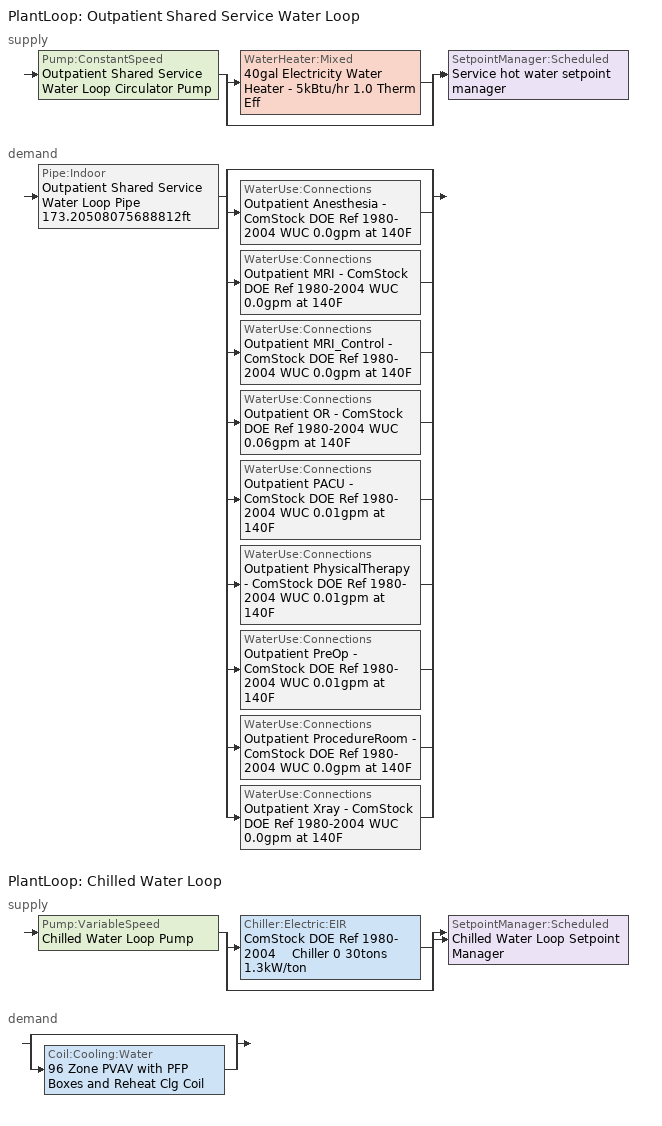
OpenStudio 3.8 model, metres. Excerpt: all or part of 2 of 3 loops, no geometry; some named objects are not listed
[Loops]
PlantLoop 'Outpatient Shared Service Water Loop'
 supply: Pump:ConstantSpeed 'Outpatient Shared Service Water Loop Circulator Pump' > split
  | WaterHeater:Mixed '40gal Electricity Water Heater - 5kBtu/hr 1.0 Therm Eff'
  | bypass
  join > SetpointManager:Scheduled 'Service hot water setpoint manager'
 demand: Pipe:Indoor 'Outpatient Shared Service Water Loop Pipe 173.20508075688812ft' > split
  | bypass
  | WaterUse:Connections 'Outpatient Anesthesia - ComStock DOE Ref 1980-2004 WUC 0.0gpm at 140F'
  | WaterUse:Connections 'Outpatient MRI - ComStock DOE Ref 1980-2004 WUC 0.0gpm at 140F'
  | WaterUse:Connections 'Outpatient MRI_Control - ComStock DOE Ref 1980-2004 WUC 0.0gpm at 140F'
  | WaterUse:Connections 'Outpatient OR - ComStock DOE Ref 1980-2004 WUC 0.06gpm at 140F'
  | WaterUse:Connections 'Outpatient PACU - ComStock DOE Ref 1980-2004 WUC 0.01gpm at 140F'
  | WaterUse:Connections 'Outpatient PhysicalTherapy - ComStock DOE Ref 1980-2004 WUC 0.01gpm at 140F'
  | WaterUse:Connections 'Outpatient PreOp - ComStock DOE Ref 1980-2004 WUC 0.01gpm at 140F'
  | WaterUse:Connections 'Outpatient ProcedureRoom - ComStock DOE Ref 1980-2004 WUC 0.0gpm at 140F'
  | WaterUse:Connections 'Outpatient Xray - ComStock DOE Ref 1980-2004 WUC 0.0gpm at 140F'
PlantLoop 'Chilled Water Loop'
 supply: Pump:VariableSpeed 'Chilled Water Loop Pump' > split
  | Chiller:Electric:EIR 'ComStock DOE Ref 1980-2004    Chiller 0 30tons 1.3kW/ton'
  | bypass
  join > SetpointManager:Scheduled 'Chilled Water Loop Setpoint Manager'
 demand: split
  | bypass
  | Coil:Cooling:Water '96 Zone PVAV with PFP Boxes and Reheat Clg Coil'
[SizingPeriod:DesignDay] Barometric Pressure {Pa}=100666; Wind Speed {m/s}=2.7; Wind Direction {deg}=130; Rain Indicator=No; Snow Indicator=No; Day of Month=21; Day Type=SummerDesignDay; Daylight Saving Time Indicator=No; Humidity Condition Type=Wetbulb; Dry-Bulb Temperature Range Modifier Type=DefaultMultipliers; Solar Model Indicator=ASHRAETau
Name | Maximum Dry-Bulb Temperature {C} | Daily Dry-Bulb Temperature Range {deltaC} | Month | Wetbulb or DewPoint at Maximum Dry-Bulb {C} | ASHRAE Clear Sky Optical Depth for Beam Irradiance | ASHRAE Clear Sky Optical Depth for Diffuse Irradiance
Shreveport Downtown October .4% Condns DB=>MCWB 1 | 32.1 | 11.7 | 10 | 21.9 | 0.366 | 2.513
Shreveport Downtown September .4% Condns DB=>MCWB 1 | 37.2 | 11.1 | 9 | 23.6 | 0.393 | 2.445
[Construction]
Copper pipe 0.75in type L with 0.5in fiberglass batt: Fiberglass batt 0.5in, Copper pipe 0.75in type L
[Material] Roughness=Smooth; Thermal Absorptance=0.9; Solar Absorptance=0.7; Visible Absorptance=0.7
Name | Thickness {m} | Conductivity {W/m-K} | Density {kg/m3} | Specific Heat {J/kg-K}
Copper pipe 0.75in type L | 0.001143 | 386 | 8906.27 | 385.1856
Fiberglass batt 0.5in | 0.0127 | 0.0663448 | 11.2129 | 837.36
[WaterUse:Connections] Drain Water Heat Exchanger Type=None; Drain Water Heat Exchanger Destination=Plant
Name | Water Use Equipment Name 1
Outpatient Anesthesia - ComStock DOE Ref 1980-2004 WUC 0.0gpm at 140F | Outpatient Anesthesia - ComStock DOE Ref 1980-2004 Service Water Use 0.0gpm at 140F
Outpatient MRI - ComStock DOE Ref 1980-2004 WUC 0.0gpm at 140F | Outpatient MRI - ComStock DOE Ref 1980-2004 Service Water Use 0.0gpm at 140F
Outpatient MRI_Control - ComStock DOE Ref 1980-2004 WUC 0.0gpm at 140F | Outpatient MRI_Control - ComStock DOE Ref 1980-2004 Service Water Use 0.0gpm at 140F
Outpatient OR - ComStock DOE Ref 1980-2004 WUC 0.06gpm at 140F | Outpatient OR - ComStock DOE Ref 1980-2004 Service Water Use 0.06gpm at 140F
Outpatient PACU - ComStock DOE Ref 1980-2004 WUC 0.01gpm at 140F | Outpatient PACU - ComStock DOE Ref 1980-2004 Service Water Use 0.01gpm at 140F
Outpatient PhysicalTherapy - ComStock DOE Ref 1980-2004 WUC 0.01gpm at 140F | Outpatient PhysicalTherapy - ComStock DOE Ref 1980-2004 Service Water Use 0.01gpm at 140F
Outpatient PreOp - ComStock DOE Ref 1980-2004 WUC 0.01gpm at 140F | Outpatient PreOp - ComStock DOE Ref 1980-2004 Service Water Use 0.01gpm at 140F
Outpatient ProcedureRoom - ComStock DOE Ref 1980-2004 WUC 0.0gpm at 140F | Outpatient ProcedureRoom - ComStock DOE Ref 1980-2004 Service Water Use 0.0gpm at 140F
Outpatient Xray - ComStock DOE Ref 1980-2004 WUC 0.0gpm at 140F | Outpatient Xray - ComStock DOE Ref 1980-2004 Service Water Use 0.0gpm at 140F
[WaterUse:Equipment:Definition] Target Temperature Schedule=Mixed Water At Faucet Temp - 140F; Sensible Fraction Schedule=Fraction Sensible - 0.2; Latent Fraction Schedule=Fraction Latent - 0.05
Name | Peak Flow Rate {m3/s}
Outpatient Anesthesia - ComStock DOE Ref 1980-2004 Service Water Use Def 0.0gpm | 2.07152e-07
Outpatient MRI - ComStock DOE Ref 1980-2004 Service Water Use Def 0.0gpm | 2.09252e-07
Outpatient MRI_Control - ComStock DOE Ref 1980-2004 Service Water Use Def 0.0gpm | 2.09997e-07
Outpatient OR - ComStock DOE Ref 1980-2004 Service Water Use Def 0.06gpm | 3.78464e-06
Outpatient PACU - ComStock DOE Ref 1980-2004 Service Water Use Def 0.01gpm | 6.31743e-07
Outpatient PhysicalTherapy - ComStock DOE Ref 1980-2004 Service Water Use Def 0.01gpm | 4.20233e-07
Outpatient PreOp - ComStock DOE Ref 1980-2004 Service Water Use Def 0.01gpm | 4.21258e-07
Outpatient ProcedureRoom - ComStock DOE Ref 1980-2004 Service Water Use Def 0.0gpm | 2.11345e-07
Outpatient Xray - ComStock DOE Ref 1980-2004 Service Water Use Def 0.0gpm | 2.10339e-07
[WaterUse:Equipment] Flow Rate Fraction Schedule=OutPatientHealthCare BLDG_SWH_SCH_Pre2004
Name | Water Use Equipment Definition
Outpatient Anesthesia - ComStock DOE Ref 1980-2004 Service Water Use 0.0gpm at 140F | Outpatient Anesthesia - ComStock DOE Ref 1980-2004 Service Water Use Def 0.0gpm
Outpatient MRI - ComStock DOE Ref 1980-2004 Service Water Use 0.0gpm at 140F | Outpatient MRI - ComStock DOE Ref 1980-2004 Service Water Use Def 0.0gpm
Outpatient MRI_Control - ComStock DOE Ref 1980-2004 Service Water Use 0.0gpm at 140F | Outpatient MRI_Control - ComStock DOE Ref 1980-2004 Service Water Use Def 0.0gpm
Outpatient OR - ComStock DOE Ref 1980-2004 Service Water Use 0.06gpm at 140F | Outpatient OR - ComStock DOE Ref 1980-2004 Service Water Use Def 0.06gpm
Outpatient PACU - ComStock DOE Ref 1980-2004 Service Water Use 0.01gpm at 140F | Outpatient PACU - ComStock DOE Ref 1980-2004 Service Water Use Def 0.01gpm
Outpatient PhysicalTherapy - ComStock DOE Ref 1980-2004 Service Water Use 0.01gpm at 140F | Outpatient PhysicalTherapy - ComStock DOE Ref 1980-2004 Service Water Use Def 0.01gpm
Outpatient PreOp - ComStock DOE Ref 1980-2004 Service Water Use 0.01gpm at 140F | Outpatient PreOp - ComStock DOE Ref 1980-2004 Service Water Use Def 0.01gpm
Outpatient ProcedureRoom - ComStock DOE Ref 1980-2004 Service Water Use 0.0gpm at 140F | Outpatient ProcedureRoom - ComStock DOE Ref 1980-2004 Service Water Use Def 0.0gpm
Outpatient Xray - ComStock DOE Ref 1980-2004 Service Water Use 0.0gpm at 140F | Outpatient Xray - ComStock DOE Ref 1980-2004 Service Water Use Def 0.0gpm
[PlantLoop] Glycol Concentration=0; Load Distribution Scheme=Optimal
Name | Maximum Loop Temperature {C} | Minimum Loop Temperature {C} | Maximum Loop Flow Rate {m3/s} | Plant Loop Volume {m3}
Outpatient Shared Service Water Loop | 60 | 10 | 6.30596e-06 | 0.000756715
Chilled Water Loop | 40 | 1 | 0.00430153 | 0.516183
[Sizing:Plant] Sizing Option=NonCoincident; Zone Timesteps in Averaging Window=1; Coincident Sizing Factor Mode=None
Name | Loop Type | Design Loop Exit Temperature {C} | Loop Design Temperature Difference {deltaC}
Outpatient Shared Service Water Loop | Heating | 60 | 5
Chilled Water Loop | Cooling | 6.66667 | 5.61111
[SetpointManager:Scheduled] Control Variable=Temperature
Name | Schedule | Setpoint Node or NodeList
Service hot water setpoint manager | Service Water Loop Temp - 140F | Outpatient Shared Service Water Loop Supply Outlet Node
Chilled Water Loop Setpoint Manager | Chilled Water Loop Temp - 44F | Chilled Water Loop Supply Outlet Node
[Pump:ConstantSpeed]
Outpatient Shared Service Water Loop Circulator Pump: Rated Flow Rate {m3/s}=6.30596e-06; Rated Pump Head {Pa}=29890.7; Rated Power Consumption {W}=0.292913; Motor Efficiency=0.825; Fraction of Motor Inefficiencies to Fluid Stream=0; Pump Control Type=Intermittent; Design Power Sizing Method=PowerPerFlowPerPressure; Design Electric Power per Unit Flow Rate {W/(m3/s)}=348701.1; Design Shaft Power per Unit Flow Rate per Unit Head {W-s/m3-Pa}=1.28205
[WaterHeater:Mixed]
40gal Electricity Water Heater - 5kBtu/hr 1.0 Therm Eff: Tank Volume {m3}=0.151416; Setpoint Temperature Schedule=Service Water Loop Temp - 140F; Deadband Temperature Difference {deltaC}=2; Maximum Temperature Limit {C}=60; Heater Control Type=Cycle; Heater Maximum Capacity {W}=1513.27; Heater Fuel Type=Electricity; Heater Thermal Efficiency=1; Off Cycle Parasitic Fuel Consumption Rate {W}=0; Off Cycle Parasitic Fuel Type=Electricity; Off Cycle Parasitic Heat Fraction to Tank=0; On Cycle Parasitic Fuel Consumption Rate {W}=0; On Cycle Parasitic Fuel Type=Electricity; On Cycle Parasitic Heat Fraction to Tank=0; Ambient Temperature Indicator=Schedule; Ambient Temperature Schedule=Water Heater Ambient Temp Schedule - 70.0f; Off Cycle Loss Coefficient to Ambient Temperature {W/K}=1.87331; On Cycle Loss Coefficient to Ambient Temperature {W/K}=1.87331; Use Side Effectiveness=1; Source Side Effectiveness=1; Use Side Design Flow Rate {m3/s}=autosize; Source Side Design Flow Rate {m3/s}=autosize; Indirect Water Heating Recovery Time {hr}=1.5; Source Side Flow Control Mode=IndirectHeatPrimarySetpoint
[WaterHeater:Sizing]
40gal Electricity Water Heater - 5kBtu/hr 1.0 Therm Eff: Design Mode=PeakDraw; Time Storage Can Meet Peak Draw {hr}=0.538503; Time for Tank Recovery {hr}=0; Nominal Tank Volume for Autosizing Plant Connections {m3}=1
[Pipe:Indoor]
Outpatient Shared Service Water Loop Pipe 173.20508075688812ft: Construction=Copper pipe 0.75in type L with 0.5in fiberglass batt; Environment Type=Schedule; Ambient Temperature Schedule=Outpatient Shared Service Water Loop Piping Air Temp - 70F; Ambient Air Velocity Schedule=Outpatient Shared Service Water Loop Piping Air Velocity - 0.67mph; Pipe Inside Diameter {m}=0.019939; Pipe Length {m}=52.7929
[Pump:VariableSpeed]
Chilled Water Loop Pump: Rated Flow Rate {m3/s}=0.00430153; Rated Pump Head {Pa}=179344; Rated Power Consumption {W}=1177.43; Motor Efficiency=0.84; Fraction of Motor Inefficiencies to Fluid Stream=0; Coefficient 1 of the Part Load Performance Curve=0; Coefficient 2 of the Part Load Performance Curve=0.5726; Coefficient 3 of the Part Load Performance Curve=-0.301; Coefficient 4 of the Part Load Performance Curve=0.7347; Pump Control Type=Intermittent; Skin Loss Radiative Fraction=0.5; Design Power Sizing Method=PowerPerFlowPerPressure; Design Electric Power per Unit Flow Rate {W/(m3/s)}=348701.1; Design Shaft Power per Unit Flow Rate per Unit Head {W-s/m3-Pa}=1.28205; Design Minimum Flow Rate Fraction=0
[Chiller:Electric:EIR]
ComStock DOE Ref 1980-2004    Chiller 0 30tons 1.3kW/ton: Reference Capacity {W}=101312; Reference COP {W/W}=2.80016; Reference Leaving Chilled Water Temperature {C}=6.66667; Reference Entering Condenser Fluid Temperature {C}=35; Reference Chilled Water Flow Rate {m3/s}=0.00430153; Cooling Capacity Function of Temperature Curve=AirCooled_Chiller_2010_PathA_CAPFT; Electric Input to Cooling Output Ratio Function of Temperature Curve=AirCooled_Chiller_2010_PathA_EIRFT; Electric Input to Cooling Output Ratio Function of Part Load Ratio Curve=AirCooled_Chiller_AllCapacities_2004_2010_EIRFPLR; Minimum Part Load Ratio=0.15; Maximum Part Load Ratio=1; Optimum Part Load Ratio=1; Minimum Unloading Ratio=0.25; Condenser Type=AirCooled; Leaving Chilled Water Lower Temperature Limit {C}=2.22222; Chiller Flow Mode=ConstantFlow; Design Heat Recovery Water Flow Rate {m3/s}=Autosize; Sizing Factor=1; Basin Heater Capacity {W/K}=0; Basin Heater Setpoint Temperature {C}=10; Condenser Heat Recovery Relative Capacity Fraction=1
[Coil:Cooling:Water]
96 Zone PVAV with PFP Boxes and Reheat Clg Coil: Availability Schedule=Always On Discrete; Design Water Flow Rate {m3/s}=0.00430153; Design Air Flow Rate {m3/s}=5.34255; Design Inlet Water Temperature {C}=6.66667; Design Inlet Air Temperature {C}=23.9294; Design Outlet Air Temperature {C}=10.6019; Design Inlet Air Humidity Ratio {kg-H2O/kg-air}=0.0093826; Design Outlet Air Humidity Ratio {kg-H2O/kg-air}=0.0085; Heat Exchanger Configuration=CrossFlow
[Controller:WaterCoil]
96 Zone PVAV with PFP Boxes and Reheat Clg Coil Controller: Water Coil=96 Zone PVAV with PFP Boxes and Reheat Clg Coil; Action=Reverse; Controller Convergence Tolerance {deltaC}=0.000110703; Maximum Actuated Flow {m3/s}=0.00430153; Minimum Actuated Flow {m3/s}=0
[AvailabilityManager:NightCycle]
Availability Manager Night Cycle 1: Applicability Schedule=Always On Discrete; Control Type=CycleOnAnyCoolingOrHeatingZone; Thermostat Tolerance {deltaC}=1; Cycling Run Time {s}=3600
[EnergyManagementSystem:Sensor]
OAT: Output Variable or Output Meter Index Key=Environment; Output Variable or Output Meter=Site Outdoor Air Drybulb Temperature
[EnergyManagementSystem:Actuator] Actuated Component Type=Schedule:Year; Actuated Component Control Type=Schedule Value
Name | Actuated Component
SYS96ZonePVAVwithPFPBoxesandReheatHtgSch0 | Outpatient HtgSetp
SYS96ZonePVAVwithPFPBoxesandReheatClgSch0 | Outpatient ClgSetp
SYS96ZonePVAVwithPFPBoxesandReheatHtgSch1 | Outpatient OR HtgSetp
SYS96ZonePVAVwithPFPBoxesandReheatClgSch1 | Outpatient OR ClgSetp
[EnergyManagementSystem:Program]
SYS96ZonePVAVwithPFPBoxesandReheatOptimumStartProg0: IF DaylightSavings==0 && DayOfWeek>1 && Hour==5 && OAT<23.9 && OAT>1.7; SET SYS96ZonePVAVwithPFPBoxesandReheatClgSch0 = 29.4; SET SYS96ZonePVAVwithPFPBoxesandReheatHtgSch0 = 15.6; ELSEIF DaylightSavings==0 && DayOfWeek==1 && Hour==7 && OAT<23.9 && OAT>1.7; SET SYS96ZonePVAVwithPFPBoxesandReheatClgSch0 = 29.4; SET SYS96ZonePVAVwithPFPBoxesandReheatHtgSch0 = 15.6; ELSEIF DaylightSavings==1 && DayOfWeek>1 && Hour==4 && OAT<23.9 && OAT>1.7; SET SYS96ZonePVAVwithPFPBoxesandReheatClgSch0 = 29.4; SET SYS96ZonePVAVwithPFPBoxesandReheatHtgSch0 = 15.6; ELSEIF DaylightSavings==1 && DayOfWeek==1 && Hour==6 && OAT<23.9 && OAT>1.7; SET SYS96ZonePVAVwithPFPBoxesandReheatClgSch0 = 29.4; SET SYS96ZonePVAVwithPFPBoxesandReheatHtgSch0 = 15.6; ELSE; SET SYS96ZonePVAVwithPFPBoxesandReheatClgSch0 = NULL; SET SYS96ZonePVAVwithPFPBoxesandReheatHtgSch0 = NULL; ENDIF
SYS96ZonePVAVwithPFPBoxesandReheatOptimumStartProg1: IF DaylightSavings==0 && DayOfWeek>1 && Hour==5 && OAT<23.9 && OAT>1.7; SET SYS96ZonePVAVwithPFPBoxesandReheatClgSch1 = 29.4; SET SYS96ZonePVAVwithPFPBoxesandReheatHtgSch1 = 15.6; ELSEIF DaylightSavings==0 && DayOfWeek==1 && Hour==7 && OAT<23.9 && OAT>1.7; SET SYS96ZonePVAVwithPFPBoxesandReheatClgSch1 = 29.4; SET SYS96ZonePVAVwithPFPBoxesandReheatHtgSch1 = 15.6; ELSEIF DaylightSavings==1 && DayOfWeek>1 && Hour==4 && OAT<23.9 && OAT>1.7; SET SYS96ZonePVAVwithPFPBoxesandReheatClgSch1 = 29.4; SET SYS96ZonePVAVwithPFPBoxesandReheatHtgSch1 = 15.6; ELSEIF DaylightSavings==1 && DayOfWeek==1 && Hour==6 && OAT<23.9 && OAT>1.7; SET SYS96ZonePVAVwithPFPBoxesandReheatClgSch1 = 29.4; SET SYS96ZonePVAVwithPFPBoxesandReheatHtgSch1 = 15.6; ELSE; SET SYS96ZonePVAVwithPFPBoxesandReheatClgSch1 = NULL; SET SYS96ZonePVAVwithPFPBoxesandReheatHtgSch1 = NULL; ENDIF
[EnergyManagementSystem:ProgramCallingManager]
SYS96ZonePVAVwithPFPBoxesandReheatOptimumStartCallingManager0: BeginTimestepBeforePredictor; SYS96ZonePVAVwithPFPBoxesandReheatOptimumStartProg0
SYS96ZonePVAVwithPFPBoxesandReheatOptimumStartCallingManager1: BeginTimestepBeforePredictor; SYS96ZonePVAVwithPFPBoxesandReheatOptimumStartProg1
[SpaceInfiltration:DesignFlowRate] Design Flow Rate Calculation Method=Flow/ExteriorArea; Flow per Exterior Surface Area {m3/s-m2}=0.00123985; Velocity Term Coefficient=0
Name | Space or SpaceType | Schedule | Constant Term Coefficient | Temperature Term Coefficient | Velocity Squared Term Coefficient
Outpatient PhysicalTherapy A  - Story Ground HVAC On Infiltration | Outpatient PhysicalTherapy A  - Story Ground | Infiltration HVAC On Schedule | -0.0451 | 0.0046 | 0.0327
Outpatient PhysicalTherapy A  - Story Ground HVAC Off Infiltration | Outpatient PhysicalTherapy A  - Story Ground | Infiltration HVAC Off Schedule | 0 | 0.0173 | 0.0398
Outpatient IT_Room B  - Story Ground HVAC On Infiltration | Outpatient IT_Room B  - Story Ground | Infiltration HVAC On Schedule | -0.0451 | 0.0046 | 0.0327
Outpatient IT_Room B  - Story Ground HVAC Off Infiltration | Outpatient IT_Room B  - Story Ground | Infiltration HVAC Off Schedule | 0 | 0.0173 | 0.0398
Outpatient Reception A  - Story Ground HVAC On Infiltration | Outpatient Reception A  - Story Ground | Infiltration HVAC On Schedule | -0.0451 | 0.0046 | 0.0327
Outpatient Reception A  - Story Ground HVAC Off Infiltration | Outpatient Reception A  - Story Ground | Infiltration HVAC Off Schedule | 0 | 0.0173 | 0.0398
Outpatient MRI_Control B  - Story Ground HVAC On Infiltration | Outpatient MRI_Control B  - Story Ground | Infiltration HVAC On Schedule | -0.0451 | 0.0046 | 0.0327
Outpatient MRI_Control B  - Story Ground HVAC Off Infiltration | Outpatient MRI_Control B  - Story Ground | Infiltration HVAC Off Schedule | 0 | 0.0173 | 0.0398
Outpatient Exam A  - Story Ground HVAC On Infiltration | Outpatient Exam A  - Story Ground | Infiltration HVAC On Schedule | -0.0451 | 0.0046 | 0.0327
Outpatient Exam A  - Story Ground HVAC Off Infiltration | Outpatient Exam A  - Story Ground | Infiltration HVAC Off Schedule | 0 | 0.0173 | 0.0398
Outpatient Stair B  - Story Ground HVAC On Infiltration | Outpatient Stair B  - Story Ground | Infiltration HVAC On Schedule | -0.0451 | 0.0046 | 0.0327
Outpatient Stair B  - Story Ground HVAC Off Infiltration | Outpatient Stair B  - Story Ground | Infiltration HVAC Off Schedule | 0 | 0.0173 | 0.0398
Outpatient Exam C end_a - Story Ground HVAC On Infiltration | Outpatient Exam C end_a - Story Ground | Infiltration HVAC On Schedule | -0.0451 | 0.0046 | 0.0327
Outpatient Exam C end_a - Story Ground HVAC Off Infiltration | Outpatient Exam C end_a - Story Ground | Infiltration HVAC Off Schedule | 0 | 0.0173 | 0.0398
Outpatient Exam C  - Story Ground HVAC On Infiltration | Outpatient Exam C  - Story Ground | Infiltration HVAC On Schedule | -0.0451 | 0.0046 | 0.0327
Outpatient Exam C  - Story Ground HVAC Off Infiltration | Outpatient Exam C  - Story Ground | Infiltration HVAC Off Schedule | 0 | 0.0173 | 0.0398
Outpatient Conference B  - Story Ground HVAC On Infiltration | Outpatient Conference B  - Story Ground | Infiltration HVAC On Schedule | -0.0451 | 0.0046 | 0.0327
Outpatient Conference B  - Story Ground HVAC Off Infiltration | Outpatient Conference B  - Story Ground | Infiltration HVAC Off Schedule | 0 | 0.0173 | 0.0398
Outpatient Lounge C  - Story Ground HVAC On Infiltration | Outpatient Lounge C  - Story Ground | Infiltration HVAC On Schedule | -0.0451 | 0.0046 | 0.0327
Outpatient Lounge C  - Story Ground HVAC Off Infiltration | Outpatient Lounge C  - Story Ground | Infiltration HVAC Off Schedule | 0 | 0.0173 | 0.0398
Outpatient OR A  - Story Ground HVAC On Infiltration | Outpatient OR A  - Story Ground | Infiltration HVAC On Schedule | -0.0451 | 0.0046 | 0.0327
Outpatient OR A  - Story Ground HVAC Off Infiltration | Outpatient OR A  - Story Ground | Infiltration HVAC Off Schedule | 0 | 0.0173 | 0.0398
Outpatient OR C  - Story Ground HVAC On Infiltration | Outpatient OR C  - Story Ground | Infiltration HVAC On Schedule | -0.0451 | 0.0046 | 0.0327
Outpatient OR C  - Story Ground HVAC Off Infiltration | Outpatient OR C  - Story Ground | Infiltration HVAC Off Schedule | 0 | 0.0173 | 0.0398
Outpatient IT_Room C  - Story Ground HVAC On Infiltration | Outpatient IT_Room C  - Story Ground | Infiltration HVAC On Schedule | -0.0451 | 0.0046 | 0.0327
Outpatient IT_Room C  - Story Ground HVAC Off Infiltration | Outpatient IT_Room C  - Story Ground | Infiltration HVAC Off Schedule | 0 | 0.0173 | 0.0398
Outpatient Office C  - Story Ground HVAC On Infiltration | Outpatient Office C  - Story Ground | Infiltration HVAC On Schedule | -0.0451 | 0.0046 | 0.0327
Outpatient Office C  - Story Ground HVAC Off Infiltration | Outpatient Office C  - Story Ground | Infiltration HVAC Off Schedule | 0 | 0.0173 | 0.0398
Outpatient Reception C  - Story Ground HVAC On Infiltration | Outpatient Reception C  - Story Ground | Infiltration HVAC On Schedule | -0.0451 | 0.0046 | 0.0327
Outpatient Reception C  - Story Ground HVAC Off Infiltration | Outpatient Reception C  - Story Ground | Infiltration HVAC Off Schedule | 0 | 0.0173 | 0.0398
Outpatient Xray B  - Story Ground HVAC On Infiltration | Outpatient Xray B  - Story Ground | Infiltration HVAC On Schedule | -0.0451 | 0.0046 | 0.0327
Outpatient Xray B  - Story Ground HVAC Off Infiltration | Outpatient Xray B  - Story Ground | Infiltration HVAC Off Schedule | 0 | 0.0173 | 0.0398
Outpatient Soil Work A  - Story Ground HVAC On Infiltration | Outpatient Soil Work A  - Story Ground | Infiltration HVAC On Schedule | -0.0451 | 0.0046 | 0.0327
Outpatient Soil Work A  - Story Ground HVAC Off Infiltration | Outpatient Soil Work A  - Story Ground | Infiltration HVAC Off Schedule | 0 | 0.0173 | 0.0398
Outpatient OR B  - Story Ground HVAC On Infiltration | Outpatient OR B  - Story Ground | Infiltration HVAC On Schedule | -0.0451 | 0.0046 | 0.0327
Outpatient OR B  - Story Ground HVAC Off Infiltration | Outpatient OR B  - Story Ground | Infiltration HVAC Off Schedule | 0 | 0.0173 | 0.0398
Outpatient Reception B  - Story Ground HVAC On Infiltration | Outpatient Reception B  - Story Ground | Infiltration HVAC On Schedule | -0.0451 | 0.0046 | 0.0327
Outpatient Reception B  - Story Ground HVAC Off Infiltration | Outpatient Reception B  - Story Ground | Infiltration HVAC Off Schedule | 0 | 0.0173 | 0.0398
Outpatient MedGas C  - Story Ground HVAC On Infiltration | Outpatient MedGas C  - Story Ground | Infiltration HVAC On Schedule | -0.0451 | 0.0046 | 0.0327
Outpatient MedGas C  - Story Ground HVAC Off Infiltration | Outpatient MedGas C  - Story Ground | Infiltration HVAC Off Schedule | 0 | 0.0173 | 0.0398
Outpatient DressingRoom A  - Story Ground HVAC On Infiltration | Outpatient DressingRoom A  - Story Ground | Infiltration HVAC On Schedule | -0.0451 | 0.0046 | 0.0327
Outpatient DressingRoom A  - Story Ground HVAC Off Infiltration | Outpatient DressingRoom A  - Story Ground | Infiltration HVAC Off Schedule | 0 | 0.0173 | 0.0398
Outpatient DressingRoom B  - Story Ground HVAC On Infiltration | Outpatient DressingRoom B  - Story Ground | Infiltration HVAC On Schedule | -0.0451 | 0.0046 | 0.0327
Outpatient DressingRoom B  - Story Ground HVAC Off Infiltration | Outpatient DressingRoom B  - Story Ground | Infiltration HVAC Off Schedule | 0 | 0.0173 | 0.0398
Outpatient MRI_Control C  - Story Ground HVAC On Infiltration | Outpatient MRI_Control C  - Story Ground | Infiltration HVAC On Schedule | -0.0451 | 0.0046 | 0.0327
Outpatient MRI_Control C  - Story Ground HVAC Off Infiltration | Outpatient MRI_Control C  - Story Ground | Infiltration HVAC Off Schedule | 0 | 0.0173 | 0.0398
Outpatient CleanWork A  - Story Ground HVAC On Infiltration | Outpatient CleanWork A  - Story Ground | Infiltration HVAC On Schedule | -0.0451 | 0.0046 | 0.0327
Outpatient CleanWork A  - Story Ground HVAC Off Infiltration | Outpatient CleanWork A  - Story Ground | Infiltration HVAC Off Schedule | 0 | 0.0173 | 0.0398
Outpatient CleanWork C  - Story Ground HVAC On Infiltration | Outpatient CleanWork C  - Story Ground | Infiltration HVAC On Schedule | -0.0451 | 0.0046 | 0.0327
Outpatient CleanWork C  - Story Ground HVAC Off Infiltration | Outpatient CleanWork C  - Story Ground | Infiltration HVAC Off Schedule | 0 | 0.0173 | 0.0398
Outpatient Cafe C  - Story Ground HVAC On Infiltration | Outpatient Cafe C  - Story Ground | Infiltration HVAC On Schedule | -0.0451 | 0.0046 | 0.0327
Outpatient Cafe C  - Story Ground HVAC Off Infiltration | Outpatient Cafe C  - Story Ground | Infiltration HVAC Off Schedule | 0 | 0.0173 | 0.0398
Outpatient ElevatorPumpRoom A  - Story Ground HVAC On Infiltration | Outpatient ElevatorPumpRoom A  - Story Ground | Infiltration HVAC On Schedule | -0.0451 | 0.0046 | 0.0327
Outpatient ElevatorPumpRoom A  - Story Ground HVAC Off Infiltration | Outpatient ElevatorPumpRoom A  - Story Ground | Infiltration HVAC Off Schedule | 0 | 0.0173 | 0.0398
Outpatient Cafe B  - Story Ground HVAC On Infiltration | Outpatient Cafe B  - Story Ground | Infiltration HVAC On Schedule | -0.0451 | 0.0046 | 0.0327
Outpatient Cafe B  - Story Ground HVAC Off Infiltration | Outpatient Cafe B  - Story Ground | Infiltration HVAC Off Schedule | 0 | 0.0173 | 0.0398
Outpatient ElevatorPumpRoom B  - Story Ground HVAC On Infiltration | Outpatient ElevatorPumpRoom B  - Story Ground | Infiltration HVAC On Schedule | -0.0451 | 0.0046 | 0.0327
Outpatient ElevatorPumpRoom B  - Story Ground HVAC Off Infiltration | Outpatient ElevatorPumpRoom B  - Story Ground | Infiltration HVAC Off Schedule | 0 | 0.0173 | 0.0398
Outpatient ElevatorPumpRoom C  - Story Ground HVAC On Infiltration | Outpatient ElevatorPumpRoom C  - Story Ground | Infiltration HVAC On Schedule | -0.0451 | 0.0046 | 0.0327
Outpatient ElevatorPumpRoom C  - Story Ground HVAC Off Infiltration | Outpatient ElevatorPumpRoom C  - Story Ground | Infiltration HVAC Off Schedule | 0 | 0.0173 | 0.0398
Outpatient Anesthesia B  - Story Ground HVAC On Infiltration | Outpatient Anesthesia B  - Story Ground | Infiltration HVAC On Schedule | -0.0451 | 0.0046 | 0.0327
Outpatient Anesthesia B  - Story Ground HVAC Off Infiltration | Outpatient Anesthesia B  - Story Ground | Infiltration HVAC Off Schedule | 0 | 0.0173 | 0.0398
Outpatient BioHazard A  - Story Ground HVAC On Infiltration | Outpatient BioHazard A  - Story Ground | Infiltration HVAC On Schedule | -0.0451 | 0.0046 | 0.0327
Outpatient BioHazard A  - Story Ground HVAC Off Infiltration | Outpatient BioHazard A  - Story Ground | Infiltration HVAC Off Schedule | 0 | 0.0173 | 0.0398
Outpatient ProcedureRoom A  - Story Ground HVAC On Infiltration | Outpatient ProcedureRoom A  - Story Ground | Infiltration HVAC On Schedule | -0.0451 | 0.0046 | 0.0327
Outpatient ProcedureRoom A  - Story Ground HVAC Off Infiltration | Outpatient ProcedureRoom A  - Story Ground | Infiltration HVAC Off Schedule | 0 | 0.0173 | 0.0398
Outpatient Anesthesia C  - Story Ground HVAC On Infiltration | Outpatient Anesthesia C  - Story Ground | Infiltration HVAC On Schedule | -0.0451 | 0.0046 | 0.0327
Outpatient Anesthesia C  - Story Ground HVAC Off Infiltration | Outpatient Anesthesia C  - Story Ground | Infiltration HVAC Off Schedule | 0 | 0.0173 | 0.0398
Outpatient Cafe A  - Story Ground HVAC On Infiltration | Outpatient Cafe A  - Story Ground | Infiltration HVAC On Schedule | -0.0451 | 0.0046 | 0.0327
Outpatient Cafe A  - Story Ground HVAC Off Infiltration | Outpatient Cafe A  - Story Ground | Infiltration HVAC Off Schedule | 0 | 0.0173 | 0.0398
Outpatient MRI A  - Story Ground HVAC On Infiltration | Outpatient MRI A  - Story Ground | Infiltration HVAC On Schedule | -0.0451 | 0.0046 | 0.0327
Outpatient MRI A  - Story Ground HVAC Off Infiltration | Outpatient MRI A  - Story Ground | Infiltration HVAC Off Schedule | 0 | 0.0173 | 0.0398
Outpatient MRI_Control A  - Story Ground HVAC On Infiltration | Outpatient MRI_Control A  - Story Ground | Infiltration HVAC On Schedule | -0.0451 | 0.0046 | 0.0327
Outpatient MRI_Control A  - Story Ground HVAC Off Infiltration | Outpatient MRI_Control A  - Story Ground | Infiltration HVAC Off Schedule | 0 | 0.0173 | 0.0398
Outpatient Office A end_b - Story Ground HVAC On Infiltration | Outpatient Office A end_b - Story Ground | Infiltration HVAC On Schedule | -0.0451 | 0.0046 | 0.0327
Outpatient Office A end_b - Story Ground HVAC Off Infiltration | Outpatient Office A end_b - Story Ground | Infiltration HVAC Off Schedule | 0 | 0.0173 | 0.0398
Outpatient ProcedureRoom B  - Story Ground HVAC On Infiltration | Outpatient ProcedureRoom B  - Story Ground | Infiltration HVAC On Schedule | -0.0451 | 0.0046 | 0.0327
Outpatient ProcedureRoom B  - Story Ground HVAC Off Infiltration | Outpatient ProcedureRoom B  - Story Ground | Infiltration HVAC Off Schedule | 0 | 0.0173 | 0.0398
Outpatient Conference C  - Story Ground HVAC On Infiltration | Outpatient Conference C  - Story Ground | Infiltration HVAC On Schedule | -0.0451 | 0.0046 | 0.0327
Outpatient Conference C  - Story Ground HVAC Off Infiltration | Outpatient Conference C  - Story Ground | Infiltration HVAC Off Schedule | 0 | 0.0173 | 0.0398
Outpatient BioHazard B  - Story Ground HVAC On Infiltration | Outpatient BioHazard B  - Story Ground | Infiltration HVAC On Schedule | -0.0451 | 0.0046 | 0.0327
Outpatient BioHazard B  - Story Ground HVAC Off Infiltration | Outpatient BioHazard B  - Story Ground | Infiltration HVAC Off Schedule | 0 | 0.0173 | 0.0398
Outpatient ProcedureRoom C  - Story Ground HVAC On Infiltration | Outpatient ProcedureRoom C  - Story Ground | Infiltration HVAC On Schedule | -0.0451 | 0.0046 | 0.0327
Outpatient ProcedureRoom C  - Story Ground HVAC Off Infiltration | Outpatient ProcedureRoom C  - Story Ground | Infiltration HVAC Off Schedule | 0 | 0.0173 | 0.0398
Outpatient CleanWork B  - Story Ground HVAC On Infiltration | Outpatient CleanWork B  - Story Ground | Infiltration HVAC On Schedule | -0.0451 | 0.0046 | 0.0327
Outpatient CleanWork B  - Story Ground HVAC Off Infiltration | Outpatient CleanWork B  - Story Ground | Infiltration HVAC Off Schedule | 0 | 0.0173 | 0.0398
Outpatient Soil Work B  - Story Ground HVAC On Infiltration | Outpatient Soil Work B  - Story Ground | Infiltration HVAC On Schedule | -0.0451 | 0.0046 | 0.0327
Outpatient Soil Work B  - Story Ground HVAC Off Infiltration | Outpatient Soil Work B  - Story Ground | Infiltration HVAC Off Schedule | 0 | 0.0173 | 0.0398
Outpatient Hall B  - Story Ground HVAC On Infiltration | Outpatient Hall B  - Story Ground | Infiltration HVAC On Schedule | -0.0451 | 0.0046 | 0.0327
Outpatient Hall B  - Story Ground HVAC Off Infiltration | Outpatient Hall B  - Story Ground | Infiltration HVAC Off Schedule | 0 | 0.0173 | 0.0398
Outpatient IT_Room A  - Story Ground HVAC On Infiltration | Outpatient IT_Room A  - Story Ground | Infiltration HVAC On Schedule | -0.0451 | 0.0046 | 0.0327
Outpatient IT_Room A  - Story Ground HVAC Off Infiltration | Outpatient IT_Room A  - Story Ground | Infiltration HVAC Off Schedule | 0 | 0.0173 | 0.0398
Outpatient Conference A  - Story Ground HVAC On Infiltration | Outpatient Conference A  - Story Ground | Infiltration HVAC On Schedule | -0.0451 | 0.0046 | 0.0327
Outpatient Conference A  - Story Ground HVAC Off Infiltration | Outpatient Conference A  - Story Ground | Infiltration HVAC Off Schedule | 0 | 0.0173 | 0.0398
Outpatient BioHazard C  - Story Ground HVAC On Infiltration | Outpatient BioHazard C  - Story Ground | Infiltration HVAC On Schedule | -0.0451 | 0.0046 | 0.0327
Outpatient BioHazard C  - Story Ground HVAC Off Infiltration | Outpatient BioHazard C  - Story Ground | Infiltration HVAC Off Schedule | 0 | 0.0173 | 0.0398
Outpatient Soil Work C  - Story Ground HVAC On Infiltration | Outpatient Soil Work C  - Story Ground | Infiltration HVAC On Schedule | -0.0451 | 0.0046 | 0.0327
Outpatient Soil Work C  - Story Ground HVAC Off Infiltration | Outpatient Soil Work C  - Story Ground | Infiltration HVAC Off Schedule | 0 | 0.0173 | 0.0398
[Schedule:Ruleset]
Name | Default Day Schedule | Summer Design Day Schedule | Winter Design Day Schedule
OutPatientHealthCare BLDG_SWH_SCH_Pre2004 | OutPatientHealthCare BLDG_SWH_SCH_Pre2004 Default | OutPatientHealthCare BLDG_SWH_SCH_Pre2004 Summer Design Day
Fraction Sensible - 0.2 | Fraction Sensible - 0.2 Default
Fraction Latent - 0.05 | Fraction Latent - 0.05 Default
Mixed Water At Faucet Temp - 140F | Mixed Water At Faucet Temp - 140F Default
Service Water Loop Temp - 140F | Service Water Loop Temp - 140F Default
Water Heater Ambient Temp Schedule - 70.0f | Water Heater Ambient Temp Schedule - 70.0f Default
Outpatient Shared Service Water Loop Piping Air Temp - 70F | Outpatient Shared Service Water Loop Piping Air Temp - 70F Default
Outpatient Shared Service Water Loop Piping Air Velocity - 0.67mph | Outpatient Shared Service Water Loop Piping Air Velocity - 0.67mph Default
Outpatient HtgSetp | Outpatient HtgSetp Default | Outpatient HtgSetp Summer Design Day | Outpatient HtgSetp Winter Design Day
Outpatient ClgSetp | Outpatient ClgSetp Default | Outpatient ClgSetp Summer Design Day | Outpatient ClgSetp Winter Design Day
Outpatient OR HtgSetp | Outpatient OR HtgSetp Default | Outpatient OR HtgSetp Summer Design Day | Outpatient OR HtgSetp Winter Design Day
Outpatient OR ClgSetp | Outpatient OR ClgSetp Default | Outpatient OR ClgSetp Summer Design Day | Outpatient OR ClgSetp Winter Design Day
Chilled Water Loop Temp - 44F | Chilled Water Loop Temp - 44F Default
Infiltration HVAC On Schedule | 96 Zone PVAV with PFP Boxes and Reheat Occ Sch Default 3 | 96 Zone PVAV with PFP Boxes and Reheat Occ Sch Summer Design Day 3 | 96 Zone PVAV with PFP Boxes and Reheat Occ Sch Winter Design Day 3
Infiltration HVAC Off Schedule | Infiltration HVAC Off Schedule Default Day Schedule | Infiltration HVAC Off Schedule Summer Design Day Schedule 1 | Infiltration HVAC Off Schedule Winter Design Day Schedule 1
[Schedule:Day]
OutPatientHealthCare BLDG_SWH_SCH_Pre2004 Default: Average, 9, 45, 0, 19, 0, 0.01, 24, 0, 0
OutPatientHealthCare BLDG_SWH_SCH_Pre2004 Sat Day: Average, 10, 15, 0.01, 10, 30, 0.0575, 10, 45, 0.105, 11, 0, 0.1525, 11, 15, 0.2, 11, 30, 0.235556, 11, 45, 0.271111, 11, 48, 0.28, 11, 52, 0.3, 12, 7, 0.2925, 12, 22, 0.285, 12, 37, 0.2775, 12, 52, 0.27, 13, 7, 0.2625, 13, 22, 0.255, 13, 37, 0.2475, 13, 52, 0.24, 14, 7, 0.23875, 14, 22, 0.2375, 14, 37, 0.23625, 14, 52, 0.235, 15, 7, 0.23375, 15, 22, 0.2325, 15, 37, 0.23125, 15, 52, 0.23, 16, 56, 0.23, 17, 11, 0.06, 17, 26, 0.02, 17, 30, 0.01, 24, 0, 0.01
OutPatientHealthCare BLDG_SWH_SCH_Pre2004 Summer Design Day: 7, 0, 0.01, 8, 0, 0.17, 9, 0, 0.58, 10, 0, 0.66, 11, 0, 0.78, 12, 0, 0.82, 13, 0, 0.71, 14, 0, 0.82, 15, 0, 0.78, 16, 0, 0.74, 17, 0, 0.63, 18, 0, 0.41, 21, 0, 0.18, 22, 0, 0.1, 24, 0, 0.01
OutPatientHealthCare BLDG_SWH_SCH_Pre2004 SmrDsn|Wkdy Day: Average, 8, 0, 0.01, 8, 15, 0.05, 8, 30, 0.09, 8, 45, 0.13, 9, 0, 0.17, 9, 15, 0.2725, 9, 30, 0.375, 9, 45, 0.4775, 10, 0, 0.58, 10, 15, 0.66, 10, 30, 0.82, 10, 45, 0.7925, 11, 0, 0.765, 11, 15, 0.7375, 11, 30, 0.71, 11, 45, 0.7375, 12, 0, 0.765, 12, 15, 0.7925, 12, 30, 0.82, 12, 45, 0.81, 13, 0, 0.8, 13, 15, 0.79, 13, 30, 0.78, 13, 45, 0.77, 14, 0, 0.76, 14, 15, 0.75, 14, 30, 0.74, 14, 45, 0.63, 15, 0, 0.18, 17, 0, 0.18, 17, 15, 0.16, 17, 30, 0.14, 17, 45, 0.12, 18, 0, 0.1, 18, 15, 0.0775, 18, 30, 0.055, 18, 45, 0.0325, 19, 0, 0.01, 24, 0, 0.01
Fraction Sensible - 0.2 Default: 24, 0, 0.2
Fraction Latent - 0.05 Default: 24, 0, 0.05
Mixed Water At Faucet Temp - 140F Default; Service Water Loop Temp - 140F Default: 24, 0, 60
Water Heater Ambient Temp Schedule - 70.0f Default; Outpatient Shared Service Water Loop Piping Air Temp - 70F Default: 24, 0, 21.1111
Outpatient Shared Service Water Loop Piping Air Velocity - 0.67mph Default: 24, 0, 0.3
Outpatient HtgSetp Default: Average, 6, 30, 18.3, 14, 30, 21.1, 24, 0, 18.3
Outpatient HtgSetp Summer Design Day: 5, 0, 18.3, 18, 0, 21.1, 24, 0, 18.3
Outpatient HtgSetp Wknd Day; Outpatient OR HtgSetp Default; autogen Schedule Rule 11 1_day_sch; autogen Outpatient OR HtgSetp 0_day_sch; autogen Outpatient OR HtgSetp 1_day_sch: Average, 24, 0, 18.3
Outpatient HtgSetp Winter Design Day: 7, 0, 18.3, 15, 0, 21.1, 24, 0, 18.3
Outpatient ClgSetp Default: Average, 6, 30, 25, 14, 30, 22.2, 24, 0, 25
Outpatient ClgSetp Summer Design Day: 5, 0, 25, 18, 0, 22.2, 24, 0, 25
Outpatient ClgSetp Wknd Day; autogen Schedule Rule 12 1_day_sch: Average, 24, 0, 25
Outpatient ClgSetp Winter Design Day: 7, 0, 25, 15, 0, 22.2, 24, 0, 25
Outpatient OR HtgSetp Winter Design Day; Outpatient OR HtgSetp Summer Design Day: 24, 0, 18.3
Outpatient OR ClgSetp Default; autogen Outpatient OR ClgSetp 0_day_sch; autogen Outpatient OR ClgSetp 1_day_sch: Average, 6, 0, 22.2, 17, 0, 18.3, 24, 0, 22.2
Outpatient OR ClgSetp Winter Design Day; Outpatient OR ClgSetp Summer Design Day: 6, 0, 22.2, 17, 0, 18.3, 24, 0, 22.2
Chilled Water Loop Temp - 44F Default: 24, 0, 6.66667
96 Zone PVAV with PFP Boxes and Reheat Occ Sch Default 3: 5, 45, 0, 18, 0, 1, 24, 0, 0
96 Zone PVAV with PFP Boxes and Reheat Occ Sch Summer Design Day 3; 96 Zone PVAV with PFP Boxes and Reheat Occ Sch Winter Design Day 3; Infiltration HVAC Off Schedule Schedule Day 0 1: 24, 0, 1
96 Zone PVAV with PFP Boxes and Reheat Occ Sch Sunday 3; Infiltration HVAC Off Schedule Summer Design Day Schedule 1; Infiltration HVAC Off Schedule Winter Design Day Schedule 1: 24, 0, 0
96 Zone PVAV with PFP Boxes and Reheat Occ Sch Saturday 3: 10, 0, 0, 18, 15, 1, 24, 0, 0
Infiltration HVAC Off Schedule Default Day Schedule: 5, 45, 1, 18, 0, 0, 24, 0, 1
Infiltration HVAC Off Schedule Schedule Day 2: 10, 0, 1, 18, 15, 0, 24, 0, 1
[Schedule:Rule]
Name | Schedule Ruleset | Rule Order | Day Schedule | Apply Saturday | Date Specification Type | Start Month | Start Day | End Month | End Day | Apply Monday | Apply Tuesday | Apply Wednesday | Apply Thursday | Apply Friday | Apply Sunday | Specific Month 1 | Specific Day 1 | Specific Month 2 | Specific Day 2 | Specific Month 3 | Specific Day 3 | Specific Month 4 | Specific Day 4 | Specific Month 5 | Specific Day 5 | Specific Month 6 | Specific Day 6 | Specific Month 7 | Specific Day 7 | Specific Month 8 | Specific Day 8 | Specific Month 9 | Specific Day 9 | Specific Month 10 | Specific Day 10 | Specific Month 11 | Specific Day 11 | Specific Month 12 | Specific Day 12 | Specific Month 13 | Specific Day 13 | Specific Month 14 | Specific Day 14 | Specific Month 15 | Specific Day 15 | Specific Month 16 | Specific Day 16 | Specific Month 17 | Specific Day 17 | Specific Month 18 | Specific Day 18 | Specific Month 19 | Specific Day 19 | Specific Month 20 | Specific Day 20 | Specific Month 21 | Specific Day 21 | Specific Month 22 | Specific Day 22 | Specific Month 23 | Specific Day 23 | Specific Month 24 | Specific Day 24 | Specific Month 25 | Specific Day 25 | Specific Month 26 | Specific Day 26 | Specific Month 27 | Specific Day 27 | Specific Month 28 | Specific Day 28 | Specific Month 29 | Specific Day 29 | Specific Month 30 | Specific Day 30 | Specific Month 31 | Specific Day 31 | Specific Month 32 | Specific Day 32 | Specific Month 33 | Specific Day 33 | Specific Month 34 | Specific Day 34 | Specific Month 35 | Specific Day 35 | Specific Month 36 | Specific Day 36 | Specific Month 37 | Specific Day 37 | Specific Month 38 | Specific Day 38 | Specific Month 39 | Specific Day 39 | Specific Month 40 | Specific Day 40 | Specific Month 41 | Specific Day 41 | Specific Month 42 | Specific Day 42 | Specific Month 43 | Specific Day 43 | Specific Month 44 | Specific Day 44 | Specific Month 45 | Specific Day 45 | Specific Month 46 | Specific Day 46 | Specific Month 47 | Specific Day 47 | Specific Month 48 | Specific Day 48 | Specific Month 49 | Specific Day 49 | Specific Month 50 | Specific Day 50 | Specific Month 51 | Specific Day 51 | Specific Month 52 | Specific Day 52
Schedule Rule 9 | OutPatientHealthCare BLDG_SWH_SCH_Pre2004 | 1 | OutPatientHealthCare BLDG_SWH_SCH_Pre2004 Sat Day | Yes | DateRange | 1 | 1 | 12 | 31
Schedule Rule 10 | OutPatientHealthCare BLDG_SWH_SCH_Pre2004 | 0 | OutPatientHealthCare BLDG_SWH_SCH_Pre2004 SmrDsn|Wkdy Day |  | DateRange | 1 | 1 | 12 | 31 | Yes | Yes | Yes | Yes | Yes
Schedule Rule 11 | Outpatient HtgSetp | 0 | Outpatient HtgSetp Wknd Day | Yes | DateRange | 1 | 1 | 12 | 31 |  |  |  |  |  | Yes
Schedule Rule 12 | Outpatient ClgSetp | 0 | Outpatient ClgSetp Wknd Day | Yes | DateRange | 1 | 1 | 12 | 31 |  |  |  |  |  | Yes
autogen Schedule Rule 12 1 | Outpatient ClgSetp | 1 | autogen Schedule Rule 12 1_day_sch | Yes | SpecificDates |  |  |  |  | Yes | Yes | Yes | Yes | Yes | Yes | 1 | 7 | 1 | 14 | 1 | 21 | 1 | 28 | 2 | 4 | 2 | 11 | 2 | 18 | 2 | 25 | 3 | 4 | 3 | 11 | 3 | 18 | 3 | 25 | 4 | 1 | 4 | 8 | 4 | 15 | 4 | 22 | 4 | 29 | 5 | 6 | 5 | 13 | 5 | 20 | 5 | 27 | 6 | 3 | 6 | 10 | 6 | 17 | 6 | 24 | 7 | 1 | 7 | 8 | 7 | 15 | 7 | 22 | 7 | 29 | 8 | 5 | 8 | 12 | 8 | 19 | 8 | 26 | 9 | 2 | 9 | 9 | 9 | 16 | 9 | 23 | 9 | 30 | 10 | 7 | 10 | 14 | 10 | 21 | 10 | 28 | 11 | 4 | 11 | 11 | 11 | 18 | 11 | 25 | 12 | 2 | 12 | 9 | 12 | 16 | 12 | 23 | 12 | 30
autogen Schedule Rule 11 1 | Outpatient HtgSetp | 1 | autogen Schedule Rule 11 1_day_sch | Yes | SpecificDates |  |  |  |  | Yes | Yes | Yes | Yes | Yes | Yes | 1 | 7 | 1 | 14 | 1 | 21 | 1 | 28 | 2 | 4 | 2 | 11 | 2 | 18 | 2 | 25 | 3 | 4 | 3 | 11 | 3 | 18 | 3 | 25 | 4 | 1 | 4 | 8 | 4 | 15 | 4 | 22 | 4 | 29 | 5 | 6 | 5 | 13 | 5 | 20 | 5 | 27 | 6 | 3 | 6 | 10 | 6 | 17 | 6 | 24 | 7 | 1 | 7 | 8 | 7 | 15 | 7 | 22 | 7 | 29 | 8 | 5 | 8 | 12 | 8 | 19 | 8 | 26 | 9 | 2 | 9 | 9 | 9 | 16 | 9 | 23 | 9 | 30 | 10 | 7 | 10 | 14 | 10 | 21 | 10 | 28 | 11 | 4 | 11 | 11 | 11 | 18 | 11 | 25 | 12 | 2 | 12 | 9 | 12 | 16 | 12 | 23 | 12 | 30
autogen Outpatient OR ClgSetp 0 | Outpatient OR ClgSetp | 0 | autogen Outpatient OR ClgSetp 0_day_sch | Yes | SpecificDates |  |  |  |  | Yes | Yes | Yes | Yes | Yes | Yes | 1 | 6 | 1 | 13 | 1 | 20 | 1 | 27 | 2 | 3 | 2 | 10 | 2 | 17 | 2 | 24 | 3 | 3 | 3 | 10 | 3 | 17 | 3 | 24 | 3 | 31 | 4 | 7 | 4 | 14 | 4 | 21 | 4 | 28 | 5 | 5 | 5 | 12 | 5 | 19 | 5 | 26 | 6 | 2 | 6 | 9 | 6 | 16 | 6 | 23 | 6 | 30 | 7 | 7 | 7 | 14 | 7 | 21 | 7 | 28 | 8 | 4 | 8 | 11 | 8 | 18 | 8 | 25 | 9 | 1 | 9 | 8 | 9 | 15 | 9 | 22 | 9 | 29 | 10 | 6 | 10 | 13 | 10 | 20 | 10 | 27 | 11 | 3 | 11 | 10 | 11 | 17 | 11 | 24 | 12 | 1 | 12 | 8 | 12 | 15 | 12 | 22 | 12 | 29
autogen Outpatient OR ClgSetp 1 | Outpatient OR ClgSetp | 1 | autogen Outpatient OR ClgSetp 1_day_sch | Yes | SpecificDates |  |  |  |  | Yes | Yes | Yes | Yes | Yes | Yes | 1 | 7 | 1 | 14 | 1 | 21 | 1 | 28 | 2 | 4 | 2 | 11 | 2 | 18 | 2 | 25 | 3 | 4 | 3 | 11 | 3 | 18 | 3 | 25 | 4 | 1 | 4 | 8 | 4 | 15 | 4 | 22 | 4 | 29 | 5 | 6 | 5 | 13 | 5 | 20 | 5 | 27 | 6 | 3 | 6 | 10 | 6 | 17 | 6 | 24 | 7 | 1 | 7 | 8 | 7 | 15 | 7 | 22 | 7 | 29 | 8 | 5 | 8 | 12 | 8 | 19 | 8 | 26 | 9 | 2 | 9 | 9 | 9 | 16 | 9 | 23 | 9 | 30 | 10 | 7 | 10 | 14 | 10 | 21 | 10 | 28 | 11 | 4 | 11 | 11 | 11 | 18 | 11 | 25 | 12 | 2 | 12 | 9 | 12 | 16 | 12 | 23 | 12 | 30
autogen Outpatient OR HtgSetp 0 | Outpatient OR HtgSetp | 0 | autogen Outpatient OR HtgSetp 0_day_sch | Yes | SpecificDates |  |  |  |  | Yes | Yes | Yes | Yes | Yes | Yes | 1 | 6 | 1 | 13 | 1 | 20 | 1 | 27 | 2 | 3 | 2 | 10 | 2 | 17 | 2 | 24 | 3 | 3 | 3 | 10 | 3 | 17 | 3 | 24 | 3 | 31 | 4 | 7 | 4 | 14 | 4 | 21 | 4 | 28 | 5 | 5 | 5 | 12 | 5 | 19 | 5 | 26 | 6 | 2 | 6 | 9 | 6 | 16 | 6 | 23 | 6 | 30 | 7 | 7 | 7 | 14 | 7 | 21 | 7 | 28 | 8 | 4 | 8 | 11 | 8 | 18 | 8 | 25 | 9 | 1 | 9 | 8 | 9 | 15 | 9 | 22 | 9 | 29 | 10 | 6 | 10 | 13 | 10 | 20 | 10 | 27 | 11 | 3 | 11 | 10 | 11 | 17 | 11 | 24 | 12 | 1 | 12 | 8 | 12 | 15 | 12 | 22 | 12 | 29
autogen Outpatient OR HtgSetp 1 | Outpatient OR HtgSetp | 1 | autogen Outpatient OR HtgSetp 1_day_sch | Yes | SpecificDates |  |  |  |  | Yes | Yes | Yes | Yes | Yes | Yes | 1 | 7 | 1 | 14 | 1 | 21 | 1 | 28 | 2 | 4 | 2 | 11 | 2 | 18 | 2 | 25 | 3 | 4 | 3 | 11 | 3 | 18 | 3 | 25 | 4 | 1 | 4 | 8 | 4 | 15 | 4 | 22 | 4 | 29 | 5 | 6 | 5 | 13 | 5 | 20 | 5 | 27 | 6 | 3 | 6 | 10 | 6 | 17 | 6 | 24 | 7 | 1 | 7 | 8 | 7 | 15 | 7 | 22 | 7 | 29 | 8 | 5 | 8 | 12 | 8 | 19 | 8 | 26 | 9 | 2 | 9 | 9 | 9 | 16 | 9 | 23 | 9 | 30 | 10 | 7 | 10 | 14 | 10 | 21 | 10 | 28 | 11 | 4 | 11 | 11 | 11 | 18 | 11 | 25 | 12 | 2 | 12 | 9 | 12 | 16 | 12 | 23 | 12 | 30
96 Zone PVAV with PFP Boxes and Reheat Occ Sch Sunday Rule 3 | Infiltration HVAC On Schedule | 0 | 96 Zone PVAV with PFP Boxes and Reheat Occ Sch Sunday 3 |  | DateRange | 1 | 1 | 12 | 31 |  |  |  |  |  | Yes
96 Zone PVAV with PFP Boxes and Reheat Occ Sch Saturday Rule 3 | Infiltration HVAC On Schedule | 1 | 96 Zone PVAV with PFP Boxes and Reheat Occ Sch Saturday 3 | Yes | DateRange | 1 | 1 | 12 | 31
Infiltration HVAC Off Schedule Schedule Day 0 Rule | Infiltration HVAC Off Schedule | 1 | Infiltration HVAC Off Schedule Schedule Day 0 1 | No |  |  |  |  |  | No | No | No | No | No | Yes
Infiltration HVAC Off Schedule Schedule Day 1 Rule | Infiltration HVAC Off Schedule | 0 | Infiltration HVAC Off Schedule Schedule Day 2 | Yes |  |  |  |  |  | No | No | No | No | No | No
[Schedule:Constant]
Always On Discrete: Value=1
[Curve:Biquadratic] Minimum Value of x=5; Maximum Value of x=10; Minimum Value of y=12.7; Maximum Value of y=51.67
Name | Coefficient1 Constant | Coefficient2 x | Coefficient3 x**2 | Coefficient4 y | Coefficient5 y**2 | Coefficient6 x*y
AirCooled_Chiller_2010_PathA_CAPFT | 1.04338 | 0.0407073 | 0.0004506 | -0.0041514 | -8.86e-05 | -0.0003467
AirCooled_Chiller_2010_PathA_EIRFT | 0.596191 | -0.0099496 | 0.0007888 | 0.0004506 | 0.0004875 | -0.0007623
[Curve:Quadratic]
AirCooled_Chiller_AllCapacities_2004_2010_EIRFPLR: Coefficient1 Constant=0.141; Coefficient2 x=0.655; Coefficient3 x**2=0.203; Minimum Value of x=0; Maximum Value of x=1
